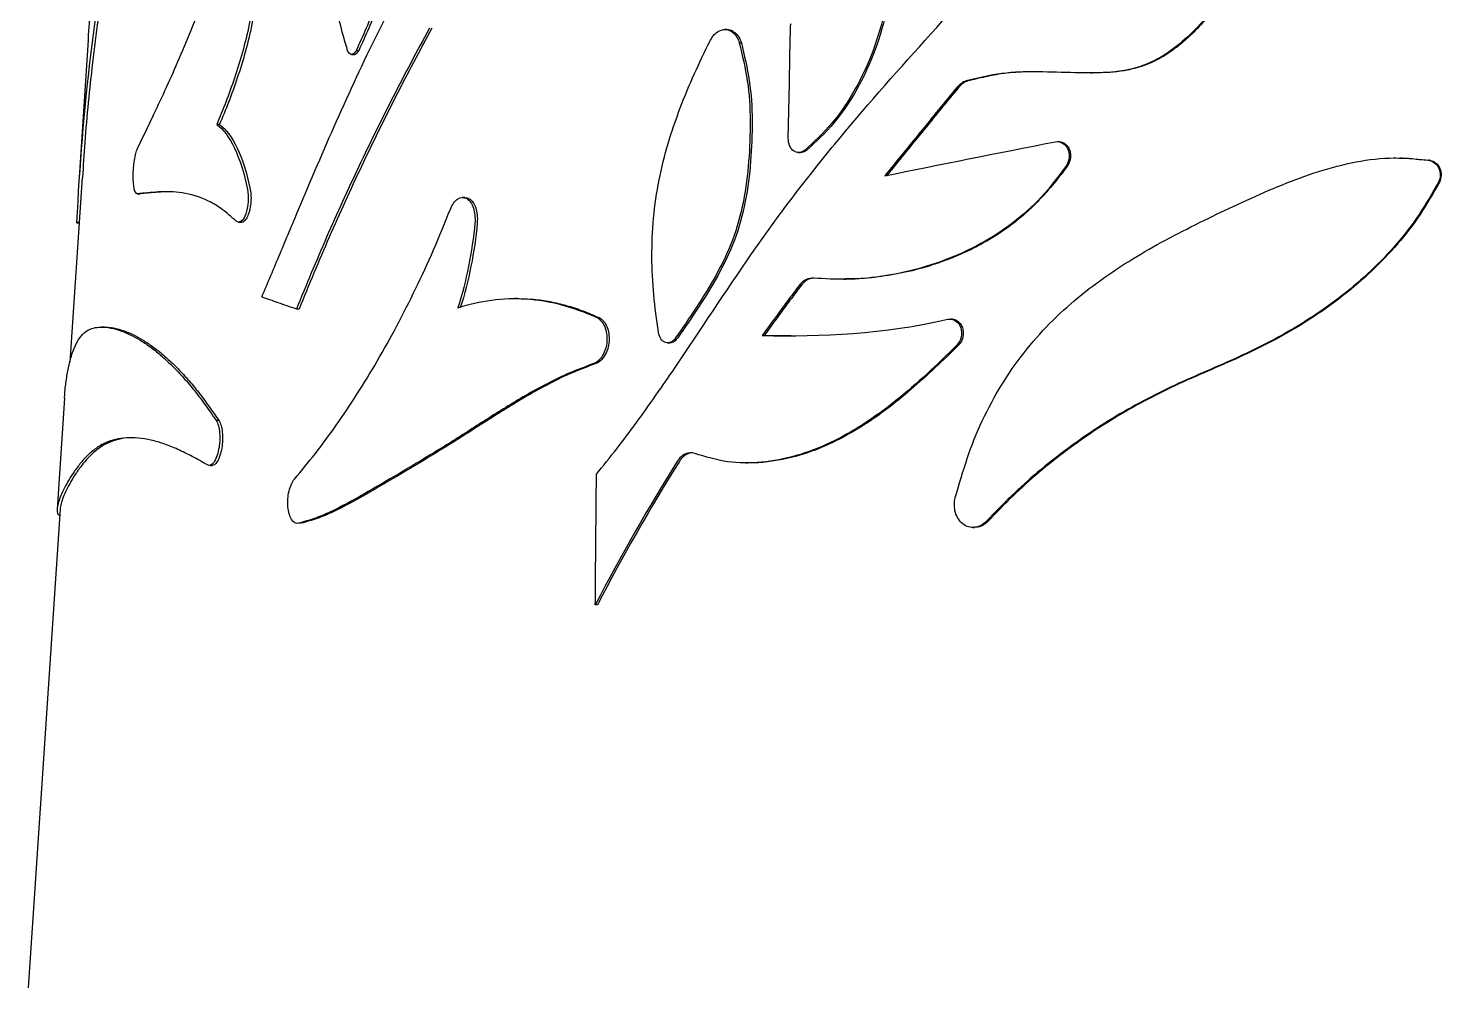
# Model space of a CAD drawing. Header units: millimetres. Extents: x 10 to 459, y 8 to 584.
# Drawn here: x 153.31 to 177.1, y 333.46 to 349.61 of the extents above; entities that cross this region are included whole.
import ezdxf

# ---------------------------------------------------------------- set-up
doc = ezdxf.new("R2010")
doc.units = ezdxf.units.MM
doc.layers.add('OUTLINE', color=7, linetype='Continuous', lineweight=25)

msp = doc.modelspace()

# ---------------------------------------------------------------- linework, layer by layer
at = {"layer": 'OUTLINE'}
for p, q in [((154.317, 349.412), (154.163, 347.101)), ((165.068, 349.593), (165.033, 349.593)), ((165.312, 349.369), (165.278, 349.369)), ((158.75, 349.172), (158.798, 349.172)), ((158.869, 349.236), (158.825, 349.236)), ((169.124, 348.728), (169.096, 348.728)), ((171.196, 348.863), (171.22, 348.863)), ((156.525, 347.993), (156.478, 347.993)), ((170.669, 347.704), (170.643, 347.704)), ((166.277, 347.52), (166.309, 347.52)), ((166.409, 347.558), (166.378, 347.558)), ((170.809, 347.305), (170.784, 347.305)), ((176.32, 347.43), (176.303, 347.43)), ((176.905, 347.391), (176.889, 347.391)), ((154.213, 347.101), (154.006, 343.992)), ((177.065, 347.025), (177.049, 347.025)), ((155.142, 346.826), (155.192, 346.826)), ((160.659, 346.765), (160.618, 346.765)), ((154.163, 346.341), (154.12, 346.341)), ((156.848, 346.348), (156.895, 346.348)), ((167.038, 345.387), (167.069, 345.387)), ((157.865, 344.885), (157.821, 344.885)), ((161.536, 345.064), (161.496, 345.064)), ((168.868, 344.718), (168.84, 344.718)), ((154.588, 344.583), (154.538, 344.583)), ((165.698, 344.442), (165.665, 344.442)), ((165.698, 344.442), (166.153, 344.441)), ((164.072, 344.317), (164.107, 344.317)), ((168.968, 344.276), (168.94, 344.276)), ((153.916, 343.386), (153.792, 341.519)), ((156.515, 343.01), (156.469, 343.01)), ((156.362, 342.252), (156.409, 342.252)), ((165.386, 342.296), (165.421, 342.296)), ((153.842, 341.519), (153.306, 333.46)), ((157.901, 341.279), (157.857, 341.279)), ((169.466, 341.314), (169.439, 341.314)), ((169.21, 341.21), (169.238, 341.21)), ((162.889, 339.905), (162.853, 339.905))]:
    msp.add_line(p, q, dxfattribs=at)
at = {"layer": 'OUTLINE', "flags": 128}
msp.add_lwpolyline([(166.103, 347.762), (166.12, 348.684), (166.128, 349.145), (166.137, 349.606)], dxfattribs=at)
at = {"layer": 'OUTLINE'}
for points, knots in [([(154.317, 349.412), (154.318, 349.422), (154.337, 349.772), (154.396, 350.437), (154.497, 351.408), (154.628, 352.351), (154.786, 353.273), (154.972, 354.177), (155.189, 355.072), (155.435, 355.963), (155.712, 356.854), (156.018, 357.744), (156.352, 358.632), (156.716, 359.514), (157.111, 360.388), (157.538, 361.252), (157.999, 362.106), (158.518, 362.991), (159.101, 363.905), (159.755, 364.846), (160.454, 365.771), (161.152, 366.623), (161.841, 367.404), (162.511, 368.118), (163.213, 368.819), (163.943, 369.505), (164.456, 369.95), (164.712, 370.173)], [0, 0, 0, 0, 0.001236, 0.042567, 0.083908, 0.125241, 0.166156, 0.207077, 0.247993, 0.289099, 0.330211, 0.371317, 0.412228, 0.453144, 0.494054, 0.535189, 0.576331, 0.617465, 0.664828, 0.712215, 0.7596, 0.806959, 0.845553, 0.884171, 0.922796, 0.96141, 1, 1, 1, 1]), ([(157.239, 345.09), (157.34, 345.332), (157.443, 345.574), (157.648, 346.064), (157.751, 346.312), (158.065, 347.056), (158.277, 347.555), (158.718, 348.548), (158.945, 349.04), (159.425, 350.003), (159.678, 350.473), (160.203, 351.4), (160.476, 351.857), (161.037, 352.77), (161.324, 353.226), (162.204, 354.597), (162.818, 355.507), (164.127, 357.279), (164.818, 358.145), (166.264, 359.862), (167.017, 360.708), (168.217, 361.93), (168.628, 362.329), (169.47, 363.115), (169.899, 363.503), (170.78, 364.264), (171.234, 364.632), (171.959, 365.119), (172.207, 365.271), (172.719, 365.537), (172.986, 365.645), (173.257, 365.75)], [0, 0, 0, 0, 0.03125, 0.03125, 0.0625, 0.0625, 0.125, 0.125, 0.1875, 0.1875, 0.25, 0.25, 0.3125, 0.3125, 0.375, 0.375, 0.5, 0.5, 0.625, 0.625, 0.75, 0.75, 0.8125, 0.8125, 0.875, 0.875, 0.9375, 0.9375, 0.96875, 0.96875, 1, 1, 1, 1]), ([(158.683, 349.236), (158.642, 349.374), (158.6, 349.512), (158.533, 349.803), (158.509, 349.959), (158.478, 350.287), (158.471, 350.454), (158.466, 350.789), (158.468, 350.958), (158.485, 351.467), (158.508, 351.81), (158.572, 352.484), (158.614, 352.818), (158.732, 353.474), (158.807, 353.8), (158.98, 354.423), (159.078, 354.721), (159.295, 355.295), (159.415, 355.572), (159.673, 356.098), (159.815, 356.34), (159.96, 356.58)], [0, 0, 0, 0, 0.0625, 0.0625, 0.125, 0.125, 0.1875, 0.1875, 0.25, 0.25, 0.375, 0.375, 0.5, 0.5, 0.625, 0.625, 0.75, 0.75, 0.875, 0.875, 1, 1, 1, 1]), ([(160.205, 356.349), (160.188, 356.031), (160.172, 355.714), (160.154, 355.08), (160.148, 354.763), (160.125, 354.128), (160.108, 353.811), (160.051, 353.175), (160.008, 352.861), (159.828, 351.955), (159.633, 351.392), (159.347, 350.557), (159.253, 350.278), (159.103, 349.873), (159.05, 349.742), (158.94, 349.486), (158.882, 349.361), (158.825, 349.236)], [0, 0, 0, 0, 0.125, 0.125, 0.25, 0.25, 0.375, 0.375, 0.5, 0.5, 0.75, 0.75, 0.875, 0.875, 0.9375, 0.9375, 1, 1, 1, 1]), ([(160.247, 356.349), (160.23, 356.031), (160.214, 355.714), (160.196, 355.08), (160.19, 354.763), (160.166, 354.128), (160.15, 353.811), (160.093, 353.176), (160.05, 352.862), (159.871, 351.955), (159.676, 351.392), (159.39, 350.557), (159.296, 350.279), (159.146, 349.874), (159.093, 349.742), (158.983, 349.486), (158.925, 349.361), (158.869, 349.236)], [0, 0, 0, 0, 0.125, 0.125, 0.25, 0.25, 0.375, 0.375, 0.5, 0.5, 0.75, 0.75, 0.875, 0.875, 0.9375, 0.9375, 1, 1, 1, 1]), ([(162.872, 342.106), (162.986, 342.247), (163.1, 342.389), (163.326, 342.678), (163.437, 342.826), (163.766, 343.277), (163.982, 343.587), (164.624, 344.532), (165.045, 345.181), (165.706, 346.134), (165.932, 346.448), (166.398, 347.061), (166.638, 347.362), (167.373, 348.255), (167.886, 348.833), (168.927, 349.989), (169.455, 350.569), (170.52, 351.739), (171.06, 352.325), (172.159, 353.489), (172.719, 354.066), (173.582, 354.916), (173.873, 355.197), (174.465, 355.752), (174.766, 356.024), (175.071, 356.295)], [0, 0, 0, 0, 0.03125, 0.03125, 0.0625, 0.0625, 0.125, 0.125, 0.25, 0.25, 0.3125, 0.3125, 0.375, 0.375, 0.5, 0.5, 0.625, 0.625, 0.75, 0.75, 0.875, 0.875, 0.9375, 0.9375, 1, 1, 1, 1]), ([(167.516, 352.738), (167.63, 352.545), (167.746, 352.352), (167.871, 351.887), (167.877, 351.643), (167.876, 350.906), (167.838, 350.42), (167.683, 349.705), (167.614, 349.467), (167.445, 349.014), (167.345, 348.798), (167.114, 348.386), (166.984, 348.191), (166.696, 347.851), (166.536, 347.704), (166.378, 347.558)], [0, 0, 0, 0, 0.125, 0.125, 0.25, 0.25, 0.5, 0.5, 0.625, 0.625, 0.75, 0.75, 0.875, 0.875, 1, 1, 1, 1]), ([(167.546, 352.738), (167.66, 352.545), (167.776, 352.352), (167.901, 351.887), (167.907, 351.643), (167.906, 350.906), (167.868, 350.421), (167.713, 349.706), (167.644, 349.468), (167.476, 349.015), (167.375, 348.799), (167.145, 348.387), (167.015, 348.192), (166.728, 347.851), (166.568, 347.704), (166.409, 347.558)], [0, 0, 0, 0, 0.125, 0.125, 0.25, 0.25, 0.5, 0.5, 0.625, 0.625, 0.75, 0.75, 0.875, 0.875, 1, 1, 1, 1]), ([(154.792, 351.938), (154.611, 351.02), (154.465, 350.094), (154.242, 348.225), (154.165, 347.284), (154.12, 346.341)], [0, 0, 0, 0, 0.5, 0.5, 1, 1, 1, 1]), ([(154.842, 351.938), (154.796, 351.698), (154.704, 351.219), (154.585, 350.494), (154.478, 349.766), (154.362, 348.832), (154.269, 347.944), (154.231, 347.297), (154.219, 347.101)], [0, 0, 0, 0, 0.150889, 0.30181, 0.452699, 0.603619, 0.879427, 1, 1, 1, 1]), ([(155.146, 347.591), (155.21, 347.727), (155.277, 347.863), (155.413, 348.147), (155.483, 348.295), (155.696, 348.755), (155.844, 349.085), (156.066, 349.627), (156.14, 349.817), (156.286, 350.21), (156.358, 350.413), (156.573, 351.036), (156.713, 351.472), (156.856, 351.911)], [0, 0, 0, 0, 0.125, 0.125, 0.25, 0.25, 0.5, 0.5, 0.625, 0.625, 0.75, 0.75, 1, 1, 1, 1]), ([(157.172, 351.712), (157.177, 351.373), (157.174, 351.034), (157.143, 350.524), (157.128, 350.354), (157.086, 350.012), (157.058, 349.842), (156.993, 349.52), (156.955, 349.364), (156.871, 349.063), (156.826, 348.916), (156.684, 348.496), (156.582, 348.239), (156.478, 347.993)], [0, 0, 0, 0, 0.25, 0.25, 0.375, 0.375, 0.5, 0.5, 0.625, 0.625, 0.75, 0.75, 1, 1, 1, 1]), ([(157.218, 351.712), (157.223, 351.373), (157.22, 351.035), (157.189, 350.525), (157.174, 350.354), (157.132, 350.013), (157.104, 349.843), (157.039, 349.52), (157.001, 349.365), (156.918, 349.063), (156.872, 348.917), (156.731, 348.496), (156.629, 348.239), (156.525, 347.993)], [0, 0, 0, 0, 0.25, 0.25, 0.375, 0.375, 0.5, 0.5, 0.625, 0.625, 0.75, 0.75, 1, 1, 1, 1]), ([(173.645, 350.446), (173.508, 350.257), (173.37, 350.068), (173.073, 349.713), (172.915, 349.546), (172.569, 349.246), (172.386, 349.119), (172.083, 348.988), (171.979, 348.953), (171.772, 348.903), (171.667, 348.887), (171.352, 348.858), (171.141, 348.862), (170.724, 348.87), (170.517, 348.876), (170.106, 348.882), (169.901, 348.878), (169.495, 348.824), (169.295, 348.776), (169.096, 348.728)], [0, 0, 0, 0, 0.125, 0.125, 0.25, 0.25, 0.375, 0.375, 0.4375, 0.4375, 0.5, 0.5, 0.625, 0.625, 0.75, 0.75, 0.875, 0.875, 1, 1, 1, 1]), ([(173.666, 350.446), (173.598, 350.353), (173.462, 350.167), (173.249, 349.896), (173.023, 349.638), (172.799, 349.42), (172.578, 349.242), (172.365, 349.105), (172.139, 348.997), (171.904, 348.925), (171.666, 348.883), (171.437, 348.864), (171.289, 348.865), (171.22, 348.865)], [0, 0, 0, 0, 0.107797, 0.215774, 0.323471, 0.430884, 0.513671, 0.596642, 0.679235, 0.761906, 0.84492, 0.927826, 1, 1, 1, 1]), ([(160.06, 349.614), (159.851, 349.232), (159.647, 348.848), (159.251, 348.073), (159.059, 347.682), (158.686, 346.895), (158.505, 346.498), (158.155, 345.697), (157.985, 345.292), (157.821, 344.885)], [0, 0, 0, 0, 0.25, 0.25, 0.5, 0.5, 0.75, 0.75, 1, 1, 1, 1]), ([(160.101, 349.614), (159.893, 349.232), (159.689, 348.848), (159.294, 348.073), (159.102, 347.682), (158.729, 346.895), (158.549, 346.498), (158.199, 345.697), (158.03, 345.292), (157.865, 344.885)], [0, 0, 0, 0, 0.25, 0.25, 0.5, 0.5, 0.75, 0.75, 1, 1, 1, 1]), ([(164.79, 349.411), (164.819, 349.469), (164.858, 349.517), (164.949, 349.581), (165.001, 349.596), (165.101, 349.588), (165.149, 349.564), (165.228, 349.485), (165.259, 349.431), (165.278, 349.369)], [0, 0, 0, 0, 0.25, 0.25, 0.5, 0.5, 0.75, 0.75, 1, 1, 1, 1]), ([(165.067, 349.591), (165.07, 349.592), (165.102, 349.599), (165.164, 349.573), (165.242, 349.512), (165.289, 349.436), (165.307, 349.384), (165.312, 349.369)], [0, 0, 0, 0, 0.0209755, 0.3065265, 0.5917759, 0.8866093, 1, 1, 1, 1]), ([(166.137, 349.606), (166.137, 349.614), (166.138, 349.621), (166.139, 349.629), (166.139, 349.637), (166.14, 349.645), (166.142, 349.653), (166.144, 349.668), (166.147, 349.682), (166.151, 349.696)], [0, 0, 0, 0, 0.00002387918, 0.00002387918, 0.00002387918, 0.0000477574, 0.0000477574, 0.0000477574, 0.0000922761, 0.0000922761, 0.0000922761, 0.0000922761]), ([(163.915, 344.495), (163.886, 344.705), (163.858, 344.915), (163.818, 345.338), (163.807, 345.552), (163.806, 345.982), (163.815, 346.199), (163.854, 346.636), (163.885, 346.85), (164.011, 347.478), (164.135, 347.88), (164.357, 348.469), (164.438, 348.662), (164.609, 349.04), (164.699, 349.225), (164.79, 349.411)], [0, 0, 0, 0, 0.125, 0.125, 0.25, 0.25, 0.375, 0.375, 0.5, 0.5, 0.75, 0.75, 0.875, 0.875, 1, 1, 1, 1]), ([(165.278, 349.369), (165.329, 349.157), (165.379, 348.944), (165.446, 348.509), (165.459, 348.285), (165.461, 347.829), (165.453, 347.6), (165.417, 347.147), (165.389, 346.922), (165.302, 346.475), (165.24, 346.253), (165.083, 345.841), (164.989, 345.646), (164.782, 345.271), (164.669, 345.091), (164.44, 344.741), (164.322, 344.57), (164.205, 344.399)], [0, 0, 0, 0, 0.125, 0.125, 0.25, 0.25, 0.375, 0.375, 0.5, 0.5, 0.625, 0.625, 0.75, 0.75, 0.875, 0.875, 1, 1, 1, 1]), ([(165.312, 349.369), (165.362, 349.157), (165.413, 348.944), (165.479, 348.509), (165.492, 348.285), (165.494, 347.829), (165.486, 347.601), (165.45, 347.147), (165.422, 346.922), (165.335, 346.476), (165.273, 346.253), (165.116, 345.841), (165.023, 345.647), (164.816, 345.272), (164.704, 345.092), (164.474, 344.741), (164.357, 344.57), (164.24, 344.399)], [0, 0, 0, 0, 0.125, 0.125, 0.25, 0.25, 0.375, 0.375, 0.5, 0.5, 0.625, 0.625, 0.75, 0.75, 0.875, 0.875, 1, 1, 1, 1]), ([(158.825, 349.236), (158.805, 349.196), (158.777, 349.172), (158.724, 349.172), (158.699, 349.196), (158.683, 349.236)], [0, 0, 0, 0, 0.5, 0.5, 1, 1, 1, 1]), ([(158.869, 349.236), (158.86, 349.222), (158.843, 349.193), (158.815, 349.172), (158.799, 349.174), (158.794, 349.174)], [0, 0, 0, 0, 0.400811, 0.8022376, 1, 1, 1, 1]), ([(170.235, 348.88), (170.228, 348.88), (170.138, 348.881), (169.964, 348.876), (169.697, 348.852), (169.417, 348.798), (169.222, 348.751), (169.124, 348.728)], [0, 0, 0, 0, 0.016807, 0.240391, 0.463681, 0.731763, 1, 1, 1, 1]), ([(168.947, 348.622), (168.842, 348.496), (168.737, 348.369), (168.633, 348.242), (168.529, 348.115), (168.425, 347.989), (168.322, 347.862), (168.122, 347.617), (167.923, 347.373), (167.726, 347.128)], [0, 0, 0, 0, 0.000525375, 0.000525375, 0.000525375, 0.001050751, 0.001050751, 0.001050751, 0.002065523, 0.002065523, 0.002065523, 0.002065523]), ([(168.974, 348.622), (168.87, 348.495), (168.765, 348.369), (168.661, 348.242), (168.557, 348.115), (168.454, 347.988), (168.35, 347.861), (168.151, 347.617), (167.953, 347.372), (167.756, 347.128)], [0, 0, 0, 0, 0.000525375, 0.000525375, 0.000525375, 0.001050751, 0.001050751, 0.001050751, 0.002064047, 0.002064047, 0.002064047, 0.002064047]), ([(156.478, 347.993), (156.588, 347.92), (156.691, 347.78), (156.867, 347.407), (156.943, 347.171), (156.998, 346.901)], [0, 0, 0, 0, 0.5, 0.5, 1, 1, 1, 1]), ([(156.525, 347.993), (156.635, 347.92), (156.737, 347.78), (156.913, 347.407), (156.989, 347.171), (157.043, 346.901)], [0, 0, 0, 0, 0.5, 0.5, 1, 1, 1, 1]), ([(166.378, 347.558), (166.32, 347.511), (166.245, 347.508), (166.134, 347.593), (166.102, 347.676), (166.103, 347.762)], [0, 0, 0, 0, 0.5, 0.5, 1, 1, 1, 1]), ([(170.598, 347.702), (170.64, 347.71), (170.682, 347.702), (170.757, 347.659), (170.787, 347.623), (170.845, 347.496), (170.836, 347.385), (170.784, 347.305)], [0, 0, 0, 0, 0.25, 0.25, 0.5, 0.5, 1, 1, 1, 1]), ([(170.668, 347.701), (170.676, 347.702), (170.706, 347.703), (170.756, 347.677), (170.809, 347.628), (170.845, 347.558), (170.859, 347.476), (170.851, 347.386), (170.823, 347.333), (170.809, 347.305)], [0, 0, 0, 0, 0.048882, 0.197355, 0.347114, 0.500237, 0.658542, 0.821226, 1, 1, 1, 1]), ([(155.145, 346.826), (155.123, 346.825), (155.104, 346.855), (155.078, 346.966), (155.072, 347.045), (155.073, 347.218), (155.08, 347.31), (155.106, 347.476), (155.125, 347.546), (155.146, 347.591)], [0, 0, 0, 0, 0.25, 0.25, 0.5, 0.5, 0.75, 0.75, 1, 1, 1, 1]), ([(166.409, 347.558), (166.39, 347.545), (166.358, 347.523), (166.323, 347.523), (166.309, 347.523)], [0, 0, 0, 0, 0.59157, 1, 1, 1, 1]), ([(170.784, 347.305), (170.65, 347.121), (170.516, 346.937), (170.216, 346.612), (170.052, 346.469), (169.709, 346.207), (169.529, 346.091), (169.163, 345.89), (168.977, 345.804), (168.599, 345.657), (168.408, 345.596), (168.027, 345.498), (167.838, 345.46), (167.461, 345.406), (167.274, 345.39), (166.9, 345.385), (166.714, 345.396), (166.53, 345.407)], [0, 0, 0, 0, 0.125, 0.125, 0.25, 0.25, 0.375, 0.375, 0.5, 0.5, 0.625, 0.625, 0.75, 0.75, 0.875, 0.875, 1, 1, 1, 1]), ([(170.809, 347.305), (170.733, 347.204), (170.58, 347.001), (170.331, 346.72), (170.065, 346.463), (169.784, 346.241), (169.492, 346.054), (169.195, 345.893), (168.892, 345.757), (168.537, 345.626), (168.129, 345.511), (167.672, 345.429), (167.317, 345.391), (167.118, 345.394), (167.069, 345.394)], [0, 0, 0, 0, 0.07907, 0.158421, 0.237602, 0.316443, 0.392698, 0.469157, 0.545679, 0.622017, 0.735149, 0.848661, 0.962235, 1, 1, 1, 1]), ([(168.914, 341.712), (168.978, 341.933), (169.043, 342.155), (169.189, 342.589), (169.273, 342.801), (169.561, 343.415), (169.8, 343.806), (170.342, 344.497), (170.647, 344.803), (171.147, 345.216), (171.321, 345.346), (171.674, 345.59), (171.855, 345.704), (172.405, 346.03), (172.784, 346.224), (173.555, 346.599), (173.945, 346.783), (174.746, 347.116), (175.159, 347.259), (175.793, 347.391), (176.007, 347.423), (176.446, 347.435), (176.668, 347.413), (176.889, 347.391)], [0, 0, 0, 0, 0.0625, 0.0625, 0.125, 0.125, 0.25, 0.25, 0.375, 0.375, 0.4375, 0.4375, 0.5, 0.5, 0.625, 0.625, 0.75, 0.75, 0.875, 0.875, 0.9375, 0.9375, 1, 1, 1, 1]), ([(176.37, 347.429), (176.373, 347.429), (176.463, 347.433), (176.642, 347.415), (176.817, 347.399), (176.905, 347.391)], [0, 0, 0, 0, 0.017034, 0.508401, 1, 1, 1, 1]), ([(176.889, 347.391), (176.963, 347.378), (177.027, 347.325), (177.089, 347.182), (177.085, 347.096), (177.049, 347.025)], [0, 0, 0, 0, 0.5, 0.5, 1, 1, 1, 1]), ([(176.905, 347.391), (176.979, 347.378), (177.043, 347.325), (177.104, 347.182), (177.1, 347.096), (177.065, 347.025)], [0, 0, 0, 0, 0.5, 0.5, 1, 1, 1, 1]), ([(177.049, 347.025), (176.944, 346.84), (176.839, 346.656), (176.608, 346.305), (176.481, 346.139), (176.071, 345.668), (175.763, 345.379), (175.116, 344.871), (174.777, 344.65), (174.076, 344.257), (173.712, 344.088), (172.984, 343.772), (172.621, 343.617), (171.919, 343.261), (171.576, 343.063), (170.918, 342.628), (170.603, 342.393), (170.15, 342.012), (170.003, 341.879), (169.717, 341.602), (169.578, 341.458), (169.439, 341.314)], [0, 0, 0, 0, 0.0625, 0.0625, 0.125, 0.125, 0.25, 0.25, 0.375, 0.375, 0.5, 0.5, 0.625, 0.625, 0.75, 0.75, 0.875, 0.875, 0.9375, 0.9375, 1, 1, 1, 1]), ([(177.065, 347.025), (176.96, 346.84), (176.855, 346.656), (176.624, 346.305), (176.497, 346.14), (176.089, 345.668), (175.781, 345.379), (175.136, 344.872), (174.797, 344.65), (174.097, 344.257), (173.733, 344.088), (173.006, 343.772), (172.643, 343.617), (171.942, 343.261), (171.6, 343.063), (170.943, 342.628), (170.628, 342.393), (170.176, 342.011), (170.029, 341.879), (169.744, 341.602), (169.604, 341.458), (169.466, 341.314)], [0, 0, 0, 0, 0.0625, 0.0625, 0.125, 0.125, 0.25, 0.25, 0.375, 0.375, 0.5, 0.5, 0.625, 0.625, 0.75, 0.75, 0.875, 0.875, 0.9375, 0.9375, 1, 1, 1, 1]), ([(156.806, 346.368), (156.727, 346.436), (156.65, 346.505), (156.495, 346.621), (156.418, 346.667), (156.189, 346.777), (156.04, 346.82), (155.758, 346.863), (155.624, 346.864), (155.372, 346.851), (155.254, 346.838), (155.145, 346.826)], [0, 0, 0, 0, 0.125, 0.125, 0.25, 0.25, 0.5, 0.5, 0.75, 0.75, 1, 1, 1, 1]), ([(155.636, 346.86), (155.606, 346.859), (155.563, 346.859), (155.499, 346.855), (155.376, 346.845), (155.274, 346.835), (155.193, 346.826)], [0, 0, 0, 0, 0.188496, 0.2644061, 0.4162265, 1, 1, 1, 1]), ([(156.998, 346.901), (157.01, 346.839), (157.013, 346.767), (157.003, 346.622), (156.989, 346.549), (156.948, 346.432), (156.92, 346.386), (156.862, 346.342), (156.832, 346.343), (156.806, 346.368)], [0, 0, 0, 0, 0.25, 0.25, 0.5, 0.5, 0.75, 0.75, 1, 1, 1, 1]), ([(157.043, 346.901), (157.049, 346.864), (157.059, 346.79), (157.054, 346.663), (157.033, 346.541), (156.998, 346.439), (156.954, 346.374), (156.917, 346.345), (156.899, 346.351), (156.895, 346.352)], [0, 0, 0, 0, 0.163001, 0.325837, 0.493177, 0.656179, 0.809887, 0.960788, 1, 1, 1, 1]), ([(160.413, 346.57), (160.443, 346.646), (160.486, 346.706), (160.585, 346.77), (160.639, 346.773), (160.736, 346.717), (160.776, 346.661), (160.825, 346.513), (160.833, 346.426), (160.826, 346.338)], [0, 0, 0, 0, 0.25, 0.25, 0.5, 0.5, 0.75, 0.75, 1, 1, 1, 1]), ([(160.659, 346.764), (160.683, 346.76), (160.731, 346.753), (160.795, 346.69), (160.843, 346.595), (160.87, 346.473), (160.867, 346.383), (160.866, 346.338)], [0, 0, 0, 0, 0.1902156, 0.3849648, 0.584361, 0.7907309, 1, 1, 1, 1]), ([(157.789, 342.024), (157.905, 342.165), (158.024, 342.306), (158.259, 342.608), (158.376, 342.767), (158.726, 343.265), (158.957, 343.625), (159.404, 344.391), (159.622, 344.8), (159.931, 345.441), (160.032, 345.659), (160.227, 346.108), (160.32, 346.339), (160.413, 346.57)], [0, 0, 0, 0, 0.125, 0.125, 0.25, 0.25, 0.5, 0.5, 0.75, 0.75, 0.875, 0.875, 1, 1, 1, 1]), ([(154.12, 346.341), (154.124, 346.34), (154.132, 346.339), (154.145, 346.337), (154.159, 346.336), (154.162, 346.336)], [0, 0, 0, 0, 0.424052, 0.848103, 1, 1, 1, 1]), ([(166.54, 345.405), (166.525, 345.405), (166.477, 345.405), (166.395, 345.369), (166.343, 345.312), (166.317, 345.283)], [0, 0, 0, 0, 0.187008, 0.586266, 1, 1, 1, 1]), ([(157.821, 344.885), (157.769, 344.903), (157.717, 344.921), (157.666, 344.938), (157.615, 344.956), (157.564, 344.973), (157.514, 344.991), (157.421, 345.024), (157.329, 345.057), (157.239, 345.09)], [0, 0, 0, 0, 0.000348252, 0.000348252, 0.000348252, 0.000696504, 0.000696504, 0.000696504, 0.001349879, 0.001349879, 0.001349879, 0.001349879]), ([(160.539, 344.907), (160.909, 345.029), (161.295, 345.083), (162.086, 345.031), (162.484, 344.925), (162.879, 344.742)], [0, 0, 0, 0, 0.5, 0.5, 1, 1, 1, 1]), ([(166.285, 345.283), (166.229, 345.209), (166.174, 345.135), (166.119, 345.062), (166.064, 344.988), (166.009, 344.914), (165.955, 344.839), (165.858, 344.708), (165.761, 344.575), (165.665, 344.442)], [0, 0, 0, 0, 0.000300435, 0.000300435, 0.000300435, 0.000600871, 0.000600871, 0.000600871, 0.001135617, 0.001135617, 0.001135617, 0.001135617]), ([(166.317, 345.283), (166.261, 345.209), (166.206, 345.135), (166.151, 345.061), (166.096, 344.987), (166.041, 344.913), (165.987, 344.839), (165.89, 344.707), (165.794, 344.575), (165.698, 344.442)], [0, 0, 0, 0, 0.000300435, 0.000300435, 0.000300435, 0.000600871, 0.000600871, 0.000600871, 0.001134852, 0.001134852, 0.001134852, 0.001134852]), ([(161.535, 345.062), (161.63, 345.06), (161.814, 345.057), (162.091, 345.015), (162.365, 344.951), (162.641, 344.862), (162.824, 344.782), (162.916, 344.742)], [0, 0, 0, 0, 0.20669, 0.403566, 0.600442, 0.800218, 1, 1, 1, 1]), ([(162.879, 344.742), (162.934, 344.716), (162.981, 344.662), (163.041, 344.518), (163.054, 344.432), (163.042, 344.258), (163.016, 344.173), (162.937, 344.038), (162.882, 343.989), (162.824, 343.968)], [0, 0, 0, 0, 0.25, 0.25, 0.5, 0.5, 0.75, 0.75, 1, 1, 1, 1]), ([(162.916, 344.742), (162.971, 344.716), (163.017, 344.662), (163.078, 344.518), (163.09, 344.432), (163.078, 344.258), (163.053, 344.173), (162.973, 344.038), (162.919, 343.989), (162.86, 343.968)], [0, 0, 0, 0, 0.25, 0.25, 0.5, 0.5, 0.75, 0.75, 1, 1, 1, 1]), ([(168.791, 344.714), (168.835, 344.724), (168.881, 344.715), (168.959, 344.664), (168.989, 344.622), (169.022, 344.522), (169.025, 344.467), (169.001, 344.361), (168.976, 344.312), (168.94, 344.276)], [0, 0, 0, 0, 0.25, 0.25, 0.5, 0.5, 0.75, 0.75, 1, 1, 1, 1]), ([(168.868, 344.715), (168.874, 344.715), (168.902, 344.717), (168.949, 344.693), (169.002, 344.644), (169.037, 344.574), (169.052, 344.492), (169.043, 344.406), (169.013, 344.33), (168.982, 344.293), (168.968, 344.276)], [0, 0, 0, 0, 0.035301, 0.172152, 0.309011, 0.447673, 0.590277, 0.736457, 0.884477, 1, 1, 1, 1]), ([(153.917, 343.386), (153.917, 343.401), (153.923, 343.506), (153.943, 343.677), (153.98, 343.901), (154.03, 344.097), (154.094, 344.272), (154.173, 344.412), (154.266, 344.507), (154.373, 344.564), (154.5, 344.587), (154.65, 344.58), (154.826, 344.539), (155.005, 344.467), (155.182, 344.371), (155.352, 344.258), (155.53, 344.117), (155.712, 343.951), (155.897, 343.758), (156.085, 343.542), (156.274, 343.291), (156.404, 343.103), (156.469, 343.01)], [0, 0, 0, 0, 0.0088754, 0.0614939, 0.1141521, 0.1668025, 0.219411, 0.2739533, 0.3285882, 0.3832552, 0.4378413, 0.5003088, 0.5628066, 0.6252634, 0.6732817, 0.7213485, 0.7694048, 0.817409, 0.8628137, 0.908217, 0.9540987, 1, 1, 1, 1]), ([(154.587, 344.58), (154.625, 344.58), (154.713, 344.579), (154.874, 344.539), (155.052, 344.468), (155.228, 344.372), (155.397, 344.26), (155.575, 344.12), (155.757, 343.953), (155.942, 343.761), (156.13, 343.545), (156.32, 343.292), (156.45, 343.104), (156.515, 343.01)], [0, 0, 0, 0, 0.083629, 0.198006, 0.312308, 0.400183, 0.488147, 0.576092, 0.663942, 0.747504, 0.831065, 0.915514, 1, 1, 1, 1]), ([(164.205, 344.399), (164.161, 344.334), (164.093, 344.303), (163.975, 344.343), (163.929, 344.412), (163.915, 344.495)], [0, 0, 0, 0, 0.5, 0.5, 1, 1, 1, 1]), ([(164.24, 344.399), (164.224, 344.38), (164.193, 344.343), (164.144, 344.317), (164.116, 344.32), (164.107, 344.32)], [0, 0, 0, 0, 0.411532, 0.823735, 1, 1, 1, 1]), ([(168.94, 344.276), (168.773, 344.113), (168.606, 343.949), (168.265, 343.636), (168.092, 343.487), (167.738, 343.204), (167.557, 343.071), (167.19, 342.832), (167.004, 342.727), (166.624, 342.547), (166.429, 342.473), (166.04, 342.363), (165.846, 342.326), (165.461, 342.291), (165.268, 342.29), (164.891, 342.342), (164.71, 342.398), (164.531, 342.454)], [0, 0, 0, 0, 0.125, 0.125, 0.25, 0.25, 0.375, 0.375, 0.5, 0.5, 0.625, 0.625, 0.75, 0.75, 0.875, 0.875, 1, 1, 1, 1]), ([(168.968, 344.276), (168.836, 344.148), (168.573, 343.892), (168.169, 343.527), (167.788, 343.216), (167.428, 342.963), (167.094, 342.761), (166.754, 342.59), (166.427, 342.462), (166.115, 342.374), (165.821, 342.32), (165.589, 342.294), (165.457, 342.298), (165.421, 342.299)], [0, 0, 0, 0, 0.122057, 0.244125, 0.366032, 0.458539, 0.551311, 0.64398, 0.736348, 0.814301, 0.892494, 0.970649, 1, 1, 1, 1]), ([(162.824, 343.968), (162.701, 343.922), (162.58, 343.876), (162.34, 343.777), (162.223, 343.722), (161.875, 343.546), (161.65, 343.416), (161.208, 343.147), (160.992, 343.008), (160.567, 342.737), (160.357, 342.605), (159.945, 342.352), (159.742, 342.231), (159.344, 341.995), (159.149, 341.88), (158.767, 341.662), (158.58, 341.559), (158.304, 341.43), (158.214, 341.392), (158.034, 341.33), (157.945, 341.305), (157.857, 341.279)], [0, 0, 0, 0, 0.0625, 0.0625, 0.125, 0.125, 0.25, 0.25, 0.375, 0.375, 0.5, 0.5, 0.625, 0.625, 0.75, 0.75, 0.875, 0.875, 0.9375, 0.9375, 1, 1, 1, 1]), ([(162.86, 343.968), (162.738, 343.922), (162.617, 343.876), (162.378, 343.777), (162.26, 343.722), (161.913, 343.546), (161.688, 343.416), (161.248, 343.147), (161.032, 343.008), (160.607, 342.737), (160.398, 342.605), (159.986, 342.352), (159.783, 342.231), (159.386, 341.995), (159.191, 341.88), (158.809, 341.662), (158.623, 341.559), (158.348, 341.43), (158.257, 341.392), (158.078, 341.33), (157.989, 341.305), (157.901, 341.279)], [0, 0, 0, 0, 0.0625, 0.0625, 0.125, 0.125, 0.25, 0.25, 0.375, 0.375, 0.5, 0.5, 0.625, 0.625, 0.75, 0.75, 0.875, 0.875, 0.9375, 0.9375, 1, 1, 1, 1]), ([(156.469, 343.01), (156.499, 342.964), (156.52, 342.888), (156.535, 342.71), (156.529, 342.61), (156.494, 342.43), (156.465, 342.351), (156.396, 342.256), (156.357, 342.24), (156.323, 342.261)], [0, 0, 0, 0, 0.25, 0.25, 0.5, 0.5, 0.75, 0.75, 1, 1, 1, 1]), ([(156.515, 343.01), (156.528, 342.984), (156.554, 342.934), (156.575, 342.816), (156.579, 342.683), (156.566, 342.543), (156.535, 342.415), (156.491, 342.317), (156.443, 342.259), (156.413, 342.256), (156.399, 342.255)], [0, 0, 0, 0, 0.127027, 0.254037, 0.38203, 0.513254, 0.645423, 0.774967, 0.90146, 1, 1, 1, 1]), ([(156.323, 342.261), (156.237, 342.31), (156.065, 342.408), (155.821, 342.527), (155.589, 342.621), (155.367, 342.685), (155.156, 342.719), (154.957, 342.723), (154.773, 342.696), (154.602, 342.639), (154.444, 342.546), (154.3, 342.423), (154.173, 342.28), (154.064, 342.129), (153.971, 341.979), (153.897, 341.84), (153.841, 341.715), (153.805, 341.608), (153.788, 341.518), (153.794, 341.455), (153.809, 341.422), (153.83, 341.416), (153.835, 341.414)], [0, 0, 0, 0, 0.049158, 0.098356, 0.14754, 0.196679, 0.247302, 0.297976, 0.348649, 0.399271, 0.451806, 0.504371, 0.556928, 0.609819, 0.662717, 0.715602, 0.768969, 0.82235, 0.875712, 0.929725, 0.983763, 1, 1, 1, 1]), ([(155.082, 342.716), (155.058, 342.717), (154.967, 342.721), (154.824, 342.695), (154.652, 342.64), (154.494, 342.547), (154.351, 342.424), (154.224, 342.281), (154.114, 342.13), (154.021, 341.98), (153.947, 341.84), (153.891, 341.715), (153.857, 341.61), (153.841, 341.543), (153.842, 341.52), (153.843, 341.519)], [0, 0, 0, 0, 0.0307068, 0.1150608, 0.1993294, 0.2869468, 0.3746162, 0.4622701, 0.5504859, 0.6387122, 0.7269183, 0.8159245, 0.9049521, 0.9939496, 1, 1, 1, 1]), ([(164.531, 342.454), (164.479, 342.473), (164.423, 342.471), (164.318, 342.425), (164.27, 342.38), (164.233, 342.322)], [0, 0, 0, 0, 0.5, 0.5, 1, 1, 1, 1]), ([(164.463, 342.463), (164.435, 342.456), (164.376, 342.442), (164.311, 342.384), (164.278, 342.337), (164.268, 342.322)], [0, 0, 0, 0, 0.377609, 0.798798, 1, 1, 1, 1]), ([(157.857, 341.279), (157.813, 341.269), (157.771, 341.292), (157.707, 341.394), (157.685, 341.47), (157.671, 341.643), (157.677, 341.737), (157.717, 341.905), (157.749, 341.977), (157.789, 342.024)], [0, 0, 0, 0, 0.25, 0.25, 0.5, 0.5, 0.75, 0.75, 1, 1, 1, 1]), ([(162.853, 339.905), (162.856, 340.272), (162.859, 340.639), (162.862, 341.006), (162.864, 341.189), (162.866, 341.372), (162.867, 341.556), (162.869, 341.739), (162.871, 341.923), (162.872, 342.106)], [0, 0, 0, 0, 0.001104681, 0.001104681, 0.001104681, 0.001657021, 0.001657021, 0.001657021, 0.002209362, 0.002209362, 0.002209362, 0.002209362]), ([(169.439, 341.314), (169.384, 341.256), (169.315, 341.22), (169.172, 341.203), (169.1, 341.222), (168.983, 341.313), (168.939, 341.382), (168.894, 341.541), (168.894, 341.629), (168.914, 341.712)], [0, 0, 0, 0, 0.25, 0.25, 0.5, 0.5, 0.75, 0.75, 1, 1, 1, 1]), ([(169.466, 341.314), (169.436, 341.289), (169.377, 341.237), (169.294, 341.207), (169.248, 341.213), (169.238, 341.214)], [0, 0, 0, 0, 0.438923, 0.877372, 1, 1, 1, 1])]:
    msp.add_open_spline(points, degree=3, knots=knots, dxfattribs=at)
for points in [[(169.096, 348.728), (169.04, 348.709), (168.988, 348.672), (168.947, 348.622)], [(169.124, 348.728), (169.068, 348.709), (169.016, 348.672), (168.974, 348.622)], [(167.726, 347.128), (168.651, 347.319), (169.609, 347.51), (170.598, 347.702)], [(160.826, 346.338), (160.78, 345.845), (160.683, 345.359), (160.539, 344.907)], [(160.866, 346.338), (160.821, 345.845), (160.723, 345.359), (160.58, 344.907)], [(166.53, 345.407), (166.44, 345.415), (166.349, 345.367), (166.285, 345.283)], [(165.665, 344.442), (166.66, 344.417), (167.712, 344.466), (168.791, 344.714)], [(164.233, 342.322), (163.742, 341.539), (163.283, 340.733), (162.853, 339.905)], [(164.268, 342.322), (163.778, 341.539), (163.319, 340.733), (162.889, 339.905)]]:
    msp.add_open_spline(points, degree=3, dxfattribs=at)

doc.saveas('drawing.dxf')
